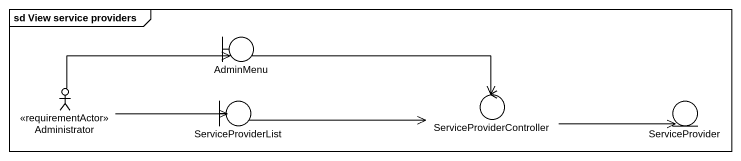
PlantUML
@startuml
mainframe sd View service providers
boundary AdminMenu
actor Administrator <<requirementActor>>
boundary ServiceProviderList
control ServiceProviderController
entity ServiceProvider
AdminMenu -right-> ServiceProviderController
Administrator -right-> AdminMenu
Administrator -right-> ServiceProviderList
ServiceProviderList -right-> ServiceProviderController
ServiceProviderController -right-> ServiceProvider
@enduml
